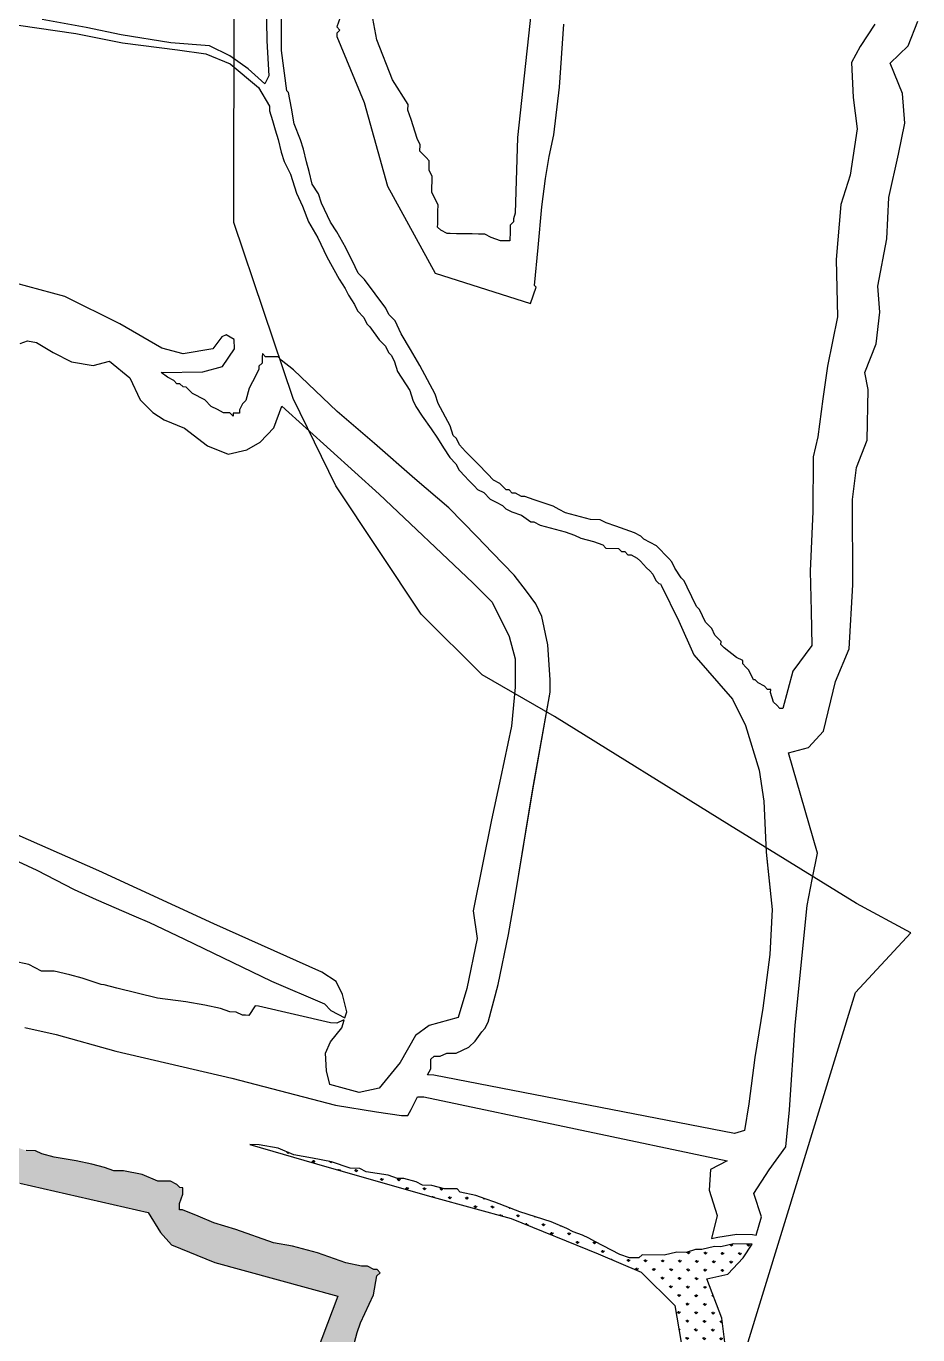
# Model space of a CAD drawing. Header units: metres. Extents: x 266352 to 301042, y 2101789 to 2138568.
# Drawn here: x 286507 to 287639, y 2118518 to 2120178 of the extents above; entities that cross this region are included whole.
import ezdxf

# ---------------------------------------------------------------- set-up
doc = ezdxf.new("R2010")
doc.units = ezdxf.units.M
doc.layers.add('MANGROOVE BUFFER ZONE', color=120, linetype='Continuous')
doc.layers.add('TALUKA BOUNDRY', color=150, linetype='Continuous')
pattern_1 = [(90, (-71.821667, -6.126432), (-0.0179605122, 0.0179605122), [0.0047625, -0.0311585245]), (45, (-71.821667, -6.126432), (-0.017960512, 0.017960512), [0.0047625, -0.0206375]), (135, (-71.821667, -6.126432), (-0.017960512, -0.017960512), [0.0047625, -0.0206375])]

# ---------------------------------------------------------------- blocks, each defined once
blk = doc.blocks.new('A$Ccdb33366')
at = {"layer": 'MANGROOVE BUFFER ZONE'}
h = blk.add_hatch(dxfattribs=at)
h.set_pattern_fill('GRASS', color=256, scale=0.001)
h.set_pattern_definition(pattern_1)
h.paths.add_polyline_path([(4.2737, 4.9751), (4.3504, 4.9708), (4.4567, 4.8662), (4.4653, 4.7999), (4.4713, 4.7714), (4.4903, 4.7456), (4.5239, 4.7266), (4.667, 4.7232), (4.7475, 4.7049), (5.0183, 4.6472), (5.045, 4.6058), (5.0683, 4.58), (5.16, 4.5444), (5.4195, 4.4781), (5.3548, 4.2994), (5.3206, 4.2084), (5.3843, 4.1797), (5.3884, 4.1909), (5.4017, 4.224), (5.4149, 4.2703), (5.4281, 4.31), (5.448, 4.3498), (5.4612, 4.4027), (5.4679, 4.4226), (5.4943, 4.4822), (5.501, 4.5219), (5.5076, 4.5285), (5.501, 4.5351), (5.4943, 4.5351), (5.4811, 4.5418), (5.4679, 4.5418), (5.4348, 4.5484), (5.3752, 4.5682), (5.3222, 4.5815), (5.2825, 4.5881), (5.2031, 4.6146), (5.1567, 4.6278), (5.1236, 4.6411), (5.0905, 4.6543), (5.0839, 4.6543), (5.0839, 4.6609), (5.0839, 4.6676), (5.0905, 4.6874), (5.0905, 4.694), (5.0905, 4.7007), (5.0839, 4.7007), (5.0773, 4.7073), (5.0641, 4.7139), (5.0376, 4.7139), (5.0045, 4.7271), (4.9648, 4.7338), (4.9449, 4.7338), (4.9251, 4.7404), (4.8986, 4.747), (4.8655, 4.7536), (4.8191, 4.7602), (4.7927, 4.7669), (4.7794, 4.7735), (4.7596, 4.7735), (4.7397, 4.7801), (4.7265, 4.7867), (4.7, 4.7933), (4.6669, 4.8), (4.6536, 4.8), (4.6187, 4.8), (4.6007, 4.8), (4.5808, 4.8), (4.5742, 4.8), (4.5411, 4.8066), (4.5345, 4.8066), (4.5345, 4.8132), (4.5279, 4.8397), (4.5345, 4.8993), (4.5411, 4.9258), (4.5411, 4.9324), (4.5345, 4.9324), (4.5279, 4.9324), (4.508, 4.939), (4.4815, 4.939), (4.4683, 4.9522), (4.4551, 4.9589), (4.4352, 4.9853), (4.4087, 5.0184), (4.4021, 5.0184), (4.4021, 5.0251), (4.3955, 5.0317), (4.3822, 5.0383), (4.3756, 5.0449), (4.3756, 5.0516), (4.369, 5.0516), (4.3624, 5.0516), (4.3558, 5.0516), (4.3491, 5.0516), (4.3425, 5.0516), (4.3359, 5.0516), (4.3265, 5.0525), (4.3094, 5.0582), (4.2763, 5.0582), (4.2697, 5.0648), (4.2631, 5.0648), (4.2499, 5.0648), (4.2432, 5.0648), (4.2168, 5.0714), (4.2101, 5.0714), (4.1903, 5.0714), (4.1837, 5.0714), (4.1704, 5.0714), (4.1638, 5.0714), (4.1572, 5.0648), (4.1572, 5.0582), (4.1572, 5.0251), (4.1572, 5.0184), (4.1572, 5.0118), (4.1506, 5.0118), (4.1439, 5.0118), (4.1307, 5.0118), (4.0976, 5.0184), (4.0969, 5.0157), (4.0883, 4.9837), (4.0788, 4.9259), (4.0822, 4.8613), (4.0978, 4.8182), (4.1357, 4.7889), (4.2254, 4.776), (4.2961, 4.782), (4.3357, 4.8303), (4.3461, 4.8794), (4.3254, 4.9234)])
h = blk.add_hatch(dxfattribs=at)
h.set_pattern_fill('GRASS', color=256, scale=0.001)
h.set_pattern_definition(pattern_1)
h.paths.add_polyline_path([(6.2138, 4.1289), (6.2242, 4.3032), (6.2338, 4.394), (6.2266, 4.4444), (6.1938, 4.5268), (6.2378, 4.5372), (6.2698, 4.5723), (6.2883, 4.6013), (6.249, 4.6013), (6.2225, 4.5947), (6.2093, 4.5947), (6.1828, 4.5881), (6.1695, 4.5881), (6.1497, 4.5815), (6.1298, 4.5815), (6.1033, 4.5749), (6.057, 4.5749), (6.0504, 4.5682), (6.0305, 4.5682), (6.0107, 4.5749), (5.9577, 4.6013), (5.9445, 4.608), (5.9312, 4.6146), (5.9114, 4.6212), (5.8981, 4.6278), (5.865, 4.6411), (5.7988, 4.6609), (5.7459, 4.6808), (5.726, 4.6874), (5.7062, 4.694), (5.6731, 4.7007), (5.6664, 4.7073), (5.64, 4.7073), (5.6135, 4.7139), (5.5936, 4.7139), (5.5804, 4.7205), (5.5539, 4.7271), (5.5407, 4.7271), (5.5208, 4.7338), (5.4745, 4.7404), (5.4612, 4.747), (5.4414, 4.747), (5.4017, 4.7602), (5.3619, 4.7669), (5.3222, 4.7735), (5.2891, 4.7867), (5.2494, 4.7933), (5.2296, 4.7933), (5.3917, 4.749), (5.6165, 4.6889), (5.7812, 4.6468), (5.9649, 4.5756), (6.056, 4.5386), (6.1273, 4.4693), (6.1423, 4.3924), (6.1442, 4.2892), (6.1292, 4.1261), (6.1029, 4.0089), (6.0672, 3.917), (6.0509, 3.8799), (6.1287, 3.8449), (6.1378, 3.8609), (6.1714, 3.9488), (6.1946, 4.0098)])
for points in [[(5.7922, 7.2874), (5.7581, 6.9173), (5.756, 6.7587), (5.7525, 6.7464), (5.7525, 6.7398), (5.7459, 6.7332), (5.7459, 6.72), (5.7459, 6.7133), (5.7459, 6.7067), (5.7459, 6.7001), (5.7393, 6.7001), (5.7326, 6.7001), (5.726, 6.7001), (5.7062, 6.7067), (5.6929, 6.7133), (5.6797, 6.7133), (5.6664, 6.7133), (5.6333, 6.7133), (5.6201, 6.7133), (5.6135, 6.7133), (5.6002, 6.72), (5.5936, 6.7266), (5.5936, 6.7332), (5.5936, 6.7464), (5.5936, 6.7531), (5.5936, 6.7597), (5.5936, 6.7729), (5.5804, 6.7994), (5.5804, 6.8325), (5.5738, 6.8457), (5.5738, 6.8524), (5.5738, 6.8656), (5.5672, 6.8722), (5.5605, 6.8788), (5.5539, 6.8855), (5.5539, 6.8987), (5.5473, 6.912), (5.5341, 6.9517), (5.5274, 6.9715), (5.5274, 6.9829), (5.4936, 7.0341), (5.4595, 7.1179), (5.4481, 7.174)], [(4.7204, 6.4685), (4.7356, 6.4739), (4.7551, 6.4707), (4.7904, 6.4506), (4.8289, 6.4311), (4.8744, 6.4246), (4.9086, 6.4338), (4.952, 6.3997), (4.9742, 6.3536), (5.0013, 6.3276), (5.0257, 6.3129), (5.0686, 6.2956), (5.1174, 6.2593), (5.1608, 6.2425), (5.1999, 6.2523), (5.2282, 6.2693), (5.2559, 6.2996), (5.2724, 6.3456), (5.4796, 6.1635), (5.6792, 5.9806), (5.7203, 5.9404), (5.7575, 5.8693), (5.7705, 5.8225), (5.7714, 5.7627), (5.7653, 5.6812), (5.7437, 5.5712), (5.7264, 5.4838), (5.6906, 5.2919), (5.7003, 5.2335), (5.6803, 5.1286), (5.663, 5.0675), (5.6021, 5.0495), (5.5738, 5.0284), (5.5426, 4.9711), (5.4993, 4.9165), (5.4576, 4.9067), (5.3959, 4.9224), (5.3884, 4.9511), (5.3851, 4.9879), (5.3959, 5.0122), (5.4187, 5.042), (5.4235, 5.0582), (5.4215, 5.0582), (5.4083, 5.0516), (5.395, 5.0516), (5.2428, 5.0847), (5.2362, 5.0847), (5.2229, 5.0648), (5.2163, 5.0648), (5.2097, 5.0648), (5.1965, 5.0714), (5.1832, 5.0714), (5.1634, 5.078), (5.1303, 5.0847), (5.0905, 5.0913), (5.031, 5.0979), (4.9449, 5.1178), (4.9184, 5.1244), (4.9118, 5.1244), (4.8721, 5.1376), (4.8456, 5.1442), (4.8125, 5.1509), (4.786, 5.1509), (4.7596, 5.1641), (4.7265, 5.1707)], [(4.6536, 5.4157), (4.7728, 5.3627), (4.8522, 5.323), (4.8986, 5.3031), (4.978, 5.27), (5.0111, 5.2568), (5.0839, 5.2237), (5.2693, 5.1376), (5.3818, 5.0913), (5.395, 5.078), (5.4249, 5.0631), (5.4286, 5.0757), (5.4192, 5.1117), (5.4052, 5.1386), (5.3748, 5.1577), (5.1468, 5.2557), (4.9036, 5.3636), (4.6703, 5.4615)], [(4.7529, 5.0317), (4.8191, 5.0184), (4.9449, 4.9853), (5.1898, 4.9324), (5.4083, 4.8794), (5.4943, 4.8662), (5.5473, 4.8596), (5.5605, 4.8596), (5.5672, 4.8728), (5.5804, 4.8993), (5.5936, 4.8993), (6.2326, 4.7755), (6.1977, 4.7563), (6.196, 4.7127), (6.2134, 4.6603), (6.2026, 4.6113), (6.2159, 4.6146), (6.2556, 4.6212), (6.2887, 4.6212), (6.2964, 4.6199), (6.3067, 4.6589), (6.2899, 4.7077), (6.3212, 4.758), (6.3557, 4.8069), (6.3621, 4.8846), (6.3709, 5.0625), (6.3925, 5.3144), (6.4022, 5.3686), (6.4122, 5.4246), (6.3483, 5.6342), (6.3901, 5.6459), (6.4211, 5.6805), (6.4447, 5.7853), (6.4719, 5.8542), (6.4775, 5.9891), (6.4743, 6.1681), (6.4815, 6.2354), (6.5032, 6.2931), (6.5032, 6.4), (6.496, 6.4352), (6.5184, 6.4961), (6.5256, 6.5626), (6.52, 6.6168), (6.5377, 6.717), (6.5401, 6.8035), (6.5593, 6.8948), (6.5713, 6.9601), (6.5657, 7.0226), (6.5385, 7.0859), (6.5762, 7.1227), (6.5954, 7.1748)], [(6.5051, 7.1674), (6.4749, 7.1198), (6.4575, 7.0862), (6.4621, 7.0127), (6.4714, 6.9466), (6.4586, 6.8491), (6.4401, 6.7876), (6.4319, 6.6716), (6.4366, 6.5516), (6.4168, 6.4471), (6.4087, 6.3787), (6.3994, 6.2986), (6.3901, 6.2568), (6.3912, 6.1414), (6.3877, 6.016), (6.3912, 5.9325), (6.3935, 5.8606), (6.3541, 5.806), (6.335, 5.7269), (6.3284, 5.7269), (6.3218, 5.7335), (6.3152, 5.7401), (6.3085, 5.76), (6.3085, 5.7666), (6.3019, 5.7666), (6.2953, 5.7732), (6.2821, 5.7798), (6.2754, 5.7864), (6.2721, 5.7864), (6.2622, 5.8063), (6.2556, 5.8129), (6.249, 5.8195), (6.249, 5.8262), (6.2357, 5.8328), (6.2093, 5.8526), (6.2026, 5.8593), (6.2026, 5.8659), (6.1894, 5.8791), (6.1828, 5.8924), (6.1695, 5.9056), (6.1629, 5.9189), (6.1563, 5.9321), (6.1497, 5.9387), (6.1298, 5.9784), (6.1232, 5.9917), (6.1166, 5.9983), (6.1033, 6.0182), (6.0967, 6.0314), (6.0901, 6.038), (6.0835, 6.0446), (6.0702, 6.0579), (6.0636, 6.0645), (6.0504, 6.0711), (6.0371, 6.0778), (6.0305, 6.0844), (6.0173, 6.091), (5.9974, 6.0976), (5.9776, 6.1042), (5.9577, 6.1109), (5.9445, 6.1175), (5.9246, 6.1175), (5.8717, 6.1307), (5.8584, 6.1373), (5.8452, 6.144), (5.8055, 6.1572), (5.7856, 6.1638), (5.779, 6.1638), (5.7657, 6.1704), (5.7591, 6.1704), (5.7525, 6.1771), (5.7459, 6.1771), (5.7393, 6.1837), (5.7326, 6.1903), (5.7194, 6.1969), (5.7062, 6.2102), (5.6863, 6.23), (5.6731, 6.2433), (5.6598, 6.2565), (5.6532, 6.2631), (5.6466, 6.2698), (5.64, 6.283), (5.6333, 6.2896), (5.6267, 6.3095), (5.6002, 6.3558), (5.5936, 6.3757), (5.5605, 6.4353), (5.5407, 6.4684), (5.5208, 6.5015), (5.5076, 6.528), (5.4943, 6.5412), (5.4877, 6.5544), (5.4414, 6.614), (5.4281, 6.6273), (5.4215, 6.6405), (5.4017, 6.6802), (5.3818, 6.7133), (5.3686, 6.7332), (5.3619, 6.7464), (5.3553, 6.7597), (5.3487, 6.7729), (5.3421, 6.7928), (5.3288, 6.8126), (5.3222, 6.8391), (5.3156, 6.859), (5.309, 6.8855), (5.3024, 6.9053), (5.2891, 6.9384), (5.2825, 6.9715), (5.2759, 7.0046), (5.2726, 7.008), (5.2599, 7.0922), (5.2581, 7.1925)], [(5.3818, 7.1635), (5.3752, 7.1437), (5.3818, 7.1371), (5.3752, 7.1304), (5.3752, 7.1238), (5.4353, 6.9857), (5.4868, 6.8111), (5.5898, 6.6298), (5.7914, 6.5694), (5.8023, 6.604), (5.7988, 6.6074), (5.8055, 6.6869), (5.8121, 6.7729), (5.8187, 6.8325), (5.8253, 6.8788), (5.8346, 6.924), (5.8452, 7.0245), (5.8518, 7.1569)], [(6.5051, 7.1674), (6.4749, 7.1198), (6.4575, 7.0862), (6.4621, 7.0127), (6.4714, 6.9466), (6.4586, 6.8491), (6.4401, 6.7876), (6.4319, 6.6716), (6.4366, 6.5516), (6.4168, 6.4471), (6.4087, 6.3787), (6.3994, 6.2986), (6.3901, 6.2568), (6.3912, 6.1414), (6.3877, 6.016), (6.3912, 5.9325), (6.3935, 5.8606), (6.3541, 5.806), (6.335, 5.7269), (6.3284, 5.7269), (6.3218, 5.7335), (6.3152, 5.7401), (6.3085, 5.76), (6.3085, 5.7666), (6.3019, 5.7666), (6.2953, 5.7732), (6.2821, 5.7798), (6.2754, 5.7864), (6.2721, 5.7864), (6.2622, 5.8063), (6.2556, 5.8129), (6.249, 5.8195), (6.249, 5.8262), (6.2357, 5.8328), (6.2093, 5.8526), (6.2026, 5.8593), (6.2026, 5.8659), (6.1894, 5.8791), (6.1828, 5.8924), (6.1695, 5.9056), (6.1629, 5.9189), (6.1563, 5.9321), (6.1497, 5.9387), (6.1298, 5.9784), (6.1232, 5.9917), (6.1166, 5.9983), (6.1033, 6.0182), (6.0967, 6.0314), (6.0901, 6.038), (6.0835, 6.0446), (6.0702, 6.0579), (6.0636, 6.0645), (6.0504, 6.0711), (6.0371, 6.0778), (6.0305, 6.0844), (6.0173, 6.091), (5.9974, 6.0976), (5.9776, 6.1042), (5.9577, 6.1109), (5.9445, 6.1175), (5.9246, 6.1175), (5.8717, 6.1307), (5.8584, 6.1373), (5.8452, 6.144), (5.8055, 6.1572), (5.7856, 6.1638), (5.779, 6.1638), (5.7657, 6.1704), (5.7591, 6.1704), (5.7525, 6.1771), (5.7459, 6.1771), (5.7393, 6.1837), (5.7326, 6.1903), (5.7194, 6.1969), (5.7062, 6.2102), (5.6863, 6.23), (5.6731, 6.2433), (5.6598, 6.2565), (5.6532, 6.2631), (5.6466, 6.2698), (5.64, 6.283), (5.6333, 6.2896), (5.6267, 6.3095), (5.6002, 6.3558), (5.5936, 6.3757), (5.5605, 6.4353), (5.5407, 6.4684), (5.5208, 6.5015), (5.5076, 6.528), (5.4943, 6.5412), (5.4877, 6.5544), (5.4414, 6.614), (5.4281, 6.6273), (5.4215, 6.6405), (5.4017, 6.6802), (5.3818, 6.7133), (5.3686, 6.7332), (5.3619, 6.7464), (5.3553, 6.7597), (5.3487, 6.7729), (5.3421, 6.7928), (5.3288, 6.8126), (5.3222, 6.8391), (5.3156, 6.859), (5.309, 6.8855), (5.3024, 6.9053), (5.2891, 6.9384), (5.2825, 6.9715), (5.2759, 7.0046), (5.2726, 7.008), (5.2599, 7.0922), (5.2581, 7.1925)], [(5.3818, 7.1635), (5.3752, 7.1437), (5.3818, 7.1371), (5.3752, 7.1304), (5.3752, 7.1238), (5.4353, 6.9857), (5.4868, 6.8111), (5.5898, 6.6298), (5.7914, 6.5694), (5.8023, 6.604), (5.7988, 6.6074), (5.8055, 6.6869), (5.8121, 6.7729), (5.8187, 6.8325), (5.8253, 6.8788), (5.8346, 6.924), (5.8452, 7.0245), (5.8518, 7.1569)], [(5.2262, 7.1952), (5.2283, 7.1124), (5.234, 7.0389), (5.2257, 7.0219), (5.1906, 7.0527), (5.1513, 7.0791), (5.1083, 7.0999), (5.0267, 7.1049), (4.9226, 7.12), (4.8489, 7.1343), (4.7558, 7.1493)], [(4.7062, 7.1366), (4.8274, 7.1209), (4.9256, 7.1029), (5.0414, 7.0905), (5.1009, 7.0826), (5.1526, 7.0625), (5.1526, 7.0625), (5.2128, 7.0138), (5.2362, 6.9748), (5.2362, 6.9649), (5.2428, 6.9451), (5.2494, 6.9252), (5.256, 6.9053), (5.2627, 6.8788), (5.2693, 6.859), (5.2825, 6.8325), (5.2957, 6.7928), (5.309, 6.7663), (5.3222, 6.7332), (5.3421, 6.7001), (5.3619, 6.6604), (5.3884, 6.614), (5.4017, 6.5942), (5.4083, 6.5809), (5.4215, 6.5611), (5.4281, 6.5478), (5.4414, 6.5346), (5.448, 6.5213), (5.4546, 6.5147), (5.4745, 6.4882), (5.4811, 6.4816), (5.4877, 6.475), (5.4943, 6.4617), (5.501, 6.4551), (5.5076, 6.4419), (5.5142, 6.422), (5.5407, 6.3823), (5.5473, 6.3624), (5.5539, 6.3492), (5.5672, 6.3293), (5.587, 6.3029), (5.6002, 6.283), (5.6135, 6.2631), (5.6267, 6.2433), (5.64, 6.23), (5.6466, 6.2168), (5.6598, 6.2035), (5.6664, 6.1969), (5.6797, 6.1837), (5.6863, 6.1771), (5.6995, 6.1704), (5.7128, 6.1572), (5.726, 6.1506), (5.7393, 6.144), (5.7459, 6.1373), (5.7591, 6.1307), (5.779, 6.1241), (5.7988, 6.1109), (5.8055, 6.1109), (5.8187, 6.1042), (5.8717, 6.091), (5.8915, 6.0844), (5.9048, 6.0778), (5.9312, 6.0711), (5.9511, 6.0645), (5.9577, 6.0579), (5.9842, 6.0579), (5.9908, 6.0513), (5.9974, 6.0513), (6.004, 6.0446), (6.0107, 6.0446), (6.0239, 6.038), (6.0305, 6.0314), (6.0371, 6.0248), (6.0438, 6.0182), (6.0504, 6.0115), (6.057, 6.0049), (6.0636, 5.9917), (6.0702, 5.9851), (6.0736, 5.9851), (6.0752, 5.9818), (6.1134, 5.9067), (6.1461, 5.8368), (6.2289, 5.7447), (6.2569, 5.6899), (6.2872, 5.5967), (6.2977, 5.5315), (6.3047, 5.4246), (6.3078, 5.3976), (6.3187, 5.3046), (6.3152, 5.2102), (6.3023, 5.0972), (6.2872, 4.9934), (6.2767, 4.8956), (6.2685, 4.8396), (6.2475, 4.8326), (5.6135, 4.9456), (5.6002, 4.9456), (5.6069, 4.9589), (5.6069, 4.9655), (5.6069, 4.9787), (5.6135, 4.9853), (5.6267, 4.9853), (5.64, 4.992), (5.6532, 4.992), (5.6598, 4.992), (5.6731, 4.9986), (5.6863, 5.0052), (5.6995, 5.0184), (5.7128, 5.0383), (5.7194, 5.0449), (5.726, 5.0582), (5.7459, 5.1376), (5.7657, 5.2436), (5.779, 5.323), (5.8124, 5.5501), (5.8124, 5.5501), (5.8452, 5.7533), (5.8452, 5.7798), (5.8386, 5.8526), (5.8253, 5.9122), (5.8121, 5.9387), (5.7922, 5.9652), (5.7657, 5.9983), (5.7194, 6.0446), (5.6863, 6.0778), (5.6267, 6.1373), (5.5539, 6.1969), (5.4679, 6.2698), (5.3884, 6.336), (5.2957, 6.422), (5.2693, 6.4419), (5.2627, 6.4485), (5.256, 6.4485), (5.2428, 6.4485), (5.2362, 6.4485), (5.2296, 6.4551), (5.2296, 6.4485), (5.2296, 6.4419), (5.2296, 6.4353), (5.2229, 6.4286), (5.2229, 6.422), (5.2163, 6.4088), (5.2031, 6.3823), (5.1965, 6.3558), (5.1898, 6.3492), (5.1832, 6.336), (5.1832, 6.3293), (5.1766, 6.3293), (5.17, 6.3293), (5.17, 6.3227), (5.1634, 6.3293), (5.1501, 6.3293), (5.1369, 6.336), (5.1236, 6.3426), (5.1104, 6.3558), (5.0839, 6.3691), (5.0707, 6.3823), (5.0641, 6.3823), (5.0574, 6.3889), (5.0508, 6.3889), (5.0442, 6.3955), (5.031, 6.4022), (5.0177, 6.4121), (5.1055, 6.4145), (5.146, 6.4269), (5.1709, 6.4643), (5.1698, 6.4839), (5.1531, 6.4936), (5.1439, 6.4892), (5.1253, 6.4633), (5.063, 6.4518), (5.0183, 6.4633), (4.929, 6.5131), (4.8127, 6.5681), (4.7084, 6.5945)], [(4.7062, 7.1366), (4.8274, 7.1209), (4.9256, 7.1029), (5.0414, 7.0905), (5.1009, 7.0826), (5.1526, 7.0625), (5.1526, 7.0625), (5.2128, 7.0138), (5.2362, 6.9748), (5.2362, 6.9649), (5.2428, 6.9451), (5.2494, 6.9252), (5.256, 6.9053), (5.2627, 6.8788), (5.2693, 6.859), (5.2825, 6.8325), (5.2957, 6.7928), (5.309, 6.7663), (5.3222, 6.7332), (5.3421, 6.7001), (5.3619, 6.6604), (5.3884, 6.614), (5.4017, 6.5942), (5.4083, 6.5809), (5.4215, 6.5611), (5.4281, 6.5478), (5.4414, 6.5346), (5.448, 6.5213), (5.4546, 6.5147), (5.4745, 6.4882), (5.4811, 6.4816), (5.4877, 6.475), (5.4943, 6.4617), (5.501, 6.4551), (5.5076, 6.4419), (5.5142, 6.422), (5.5407, 6.3823), (5.5473, 6.3624), (5.5539, 6.3492), (5.5672, 6.3293), (5.587, 6.3029), (5.6002, 6.283), (5.6135, 6.2631), (5.6267, 6.2433), (5.64, 6.23), (5.6466, 6.2168), (5.6598, 6.2035), (5.6664, 6.1969), (5.6797, 6.1837), (5.6863, 6.1771), (5.6995, 6.1704), (5.7128, 6.1572), (5.726, 6.1506), (5.7393, 6.144), (5.7459, 6.1373), (5.7591, 6.1307), (5.779, 6.1241), (5.7988, 6.1109), (5.8055, 6.1109), (5.8187, 6.1042), (5.8717, 6.091), (5.8915, 6.0844), (5.9048, 6.0778), (5.9312, 6.0711), (5.9511, 6.0645), (5.9577, 6.0579), (5.9842, 6.0579), (5.9908, 6.0513), (5.9974, 6.0513), (6.004, 6.0446), (6.0107, 6.0446), (6.0239, 6.038), (6.0305, 6.0314), (6.0371, 6.0248), (6.0438, 6.0182), (6.0504, 6.0115), (6.057, 6.0049), (6.0636, 5.9917), (6.0702, 5.9851), (6.0736, 5.9851), (6.0752, 5.9818), (6.1134, 5.9067), (6.1461, 5.8368), (6.2289, 5.7447), (6.2569, 5.6899), (6.2872, 5.5967), (6.2977, 5.5315), (6.3047, 5.4246), (6.3187, 5.3046), (6.3152, 5.2102), (6.3023, 5.0972), (6.2872, 4.9934), (6.2767, 4.8956), (6.2685, 4.8396), (6.2475, 4.8326), (5.6135, 4.9456), (5.6002, 4.9456), (5.6069, 4.9589), (5.6069, 4.9655), (5.6069, 4.9787), (5.6135, 4.9853), (5.6267, 4.9853), (5.64, 4.992), (5.6532, 4.992), (5.6598, 4.992), (5.6731, 4.9986), (5.6863, 5.0052), (5.6995, 5.0184), (5.7128, 5.0383), (5.7194, 5.0449), (5.726, 5.0582), (5.7459, 5.1376), (5.7657, 5.2436), (5.779, 5.323), (5.8121, 5.5481), (5.8452, 5.7533), (5.8452, 5.7798), (5.8386, 5.8526), (5.8253, 5.9122), (5.8121, 5.9387), (5.7922, 5.9652), (5.7657, 5.9983), (5.7194, 6.0446), (5.6863, 6.0778), (5.6267, 6.1373), (5.5539, 6.1969), (5.4679, 6.2698), (5.3884, 6.336), (5.2957, 6.422), (5.2693, 6.4419), (5.2627, 6.4485), (5.256, 6.4485), (5.2428, 6.4485), (5.2362, 6.4485), (5.2296, 6.4551), (5.2296, 6.4485), (5.2296, 6.4419), (5.2296, 6.4353), (5.2229, 6.4286), (5.2229, 6.422), (5.2163, 6.4088), (5.2031, 6.3823), (5.1965, 6.3558), (5.1898, 6.3492), (5.1832, 6.336), (5.1832, 6.3293), (5.1766, 6.3293), (5.17, 6.3293), (5.17, 6.3227), (5.1634, 6.3293), (5.1501, 6.3293), (5.1369, 6.336), (5.1236, 6.3426), (5.1104, 6.3558), (5.0839, 6.3691), (5.0707, 6.3823), (5.0641, 6.3823), (5.0574, 6.3889), (5.0508, 6.3889), (5.0442, 6.3955), (5.031, 6.4022), (5.0177, 6.4121), (5.1055, 6.4145), (5.146, 6.4269), (5.1709, 6.4643), (5.1698, 6.4839), (5.1531, 6.4936), (5.1439, 6.4892), (5.1253, 6.4633), (5.063, 6.4518), (5.0183, 6.4633), (4.929, 6.5131), (4.8127, 6.5681), (4.7084, 6.5945)], [(4.7475, 4.7049), (5.0183, 4.6472), (5.045, 4.6058), (5.0683, 4.58), (5.16, 4.5444), (5.4195, 4.4781), (5.3548, 4.2994)], [(5.448, 4.3498), (5.4612, 4.4027), (5.4679, 4.4226), (5.4943, 4.4822), (5.501, 4.5219), (5.5076, 4.5285), (5.501, 4.5351), (5.4943, 4.5351), (5.4811, 4.5418), (5.4679, 4.5418), (5.4348, 4.5484), (5.3752, 4.5682), (5.3222, 4.5815), (5.2825, 4.5881), (5.2031, 4.6146), (5.1567, 4.6278), (5.1236, 4.6411), (5.0905, 4.6543), (5.0839, 4.6543), (5.0839, 4.6609), (5.0839, 4.6676), (5.0905, 4.6874), (5.0905, 4.694), (5.0905, 4.7007), (5.0839, 4.7007), (5.0773, 4.7073), (5.0641, 4.7139), (5.0376, 4.7139), (5.0045, 4.7271), (4.9648, 4.7338), (4.9449, 4.7338), (4.9251, 4.7404), (4.8986, 4.747), (4.8655, 4.7536), (4.8191, 4.7602), (4.7927, 4.7669), (4.7794, 4.7735), (4.7596, 4.7735)], [(6.2338, 4.394), (6.2266, 4.4444), (6.1938, 4.5268), (6.2378, 4.5372), (6.2698, 4.5723), (6.2883, 4.6013), (6.249, 4.6013), (6.2225, 4.5947), (6.2093, 4.5947), (6.1828, 4.5881), (6.1695, 4.5881), (6.1497, 4.5815), (6.1298, 4.5815), (6.1033, 4.5749), (6.057, 4.5749), (6.0504, 4.5682), (6.0305, 4.5682), (6.0107, 4.5749), (5.9577, 4.6013), (5.9445, 4.608), (5.9312, 4.6146), (5.9114, 4.6212), (5.8981, 4.6278), (5.865, 4.6411), (5.7988, 4.6609), (5.7459, 4.6808), (5.726, 4.6874), (5.7062, 4.694), (5.6731, 4.7007), (5.6664, 4.7073), (5.64, 4.7073), (5.6135, 4.7139), (5.5936, 4.7139), (5.5804, 4.7205), (5.5539, 4.7271), (5.5407, 4.7271), (5.5208, 4.7338), (5.4745, 4.7404), (5.4612, 4.747), (5.4414, 4.747), (5.4017, 4.7602), (5.3619, 4.7669), (5.3222, 4.7735), (5.2891, 4.7867), (5.2494, 4.7933), (5.2296, 4.7933), (5.3917, 4.749), (5.6165, 4.6889), (5.7812, 4.6468), (5.9649, 4.5756), (6.056, 4.5386), (6.1273, 4.4693), (6.1423, 4.3924)]]:
    blk.add_lwpolyline(points, dxfattribs=at)

msp = doc.modelspace()

# ---------------------------------------------------------------- linework, layer by layer
at = {"layer": 'TALUKA BOUNDRY'}
msp.add_polyline3d([(286061.8, 2110599, 0), (286077.8, 2111978.4, 0), (286181.4, 2112905, 0), (286259.7, 2113648.8, 0), (286527.4, 2114720, 0), (286734.9, 2115596.6, 0), (287212.9, 2116790.5, 0), (286911.8, 2116842.9, 0), (287559.9, 2118952, 0), (287630.3, 2119027.5, 0), (287561.2, 2119064.9, 0), (287399.9, 2119164.4, 0), (287178.1, 2119302.1, 0), (287085.9, 2119355, 0), (287008.5, 2119432.2, 0), (286900.2, 2119595.2, 0), (286846.4, 2119705.7, 0), (286770.7, 2119929.4, 0), (286771.1, 2120219.4, 0)], dxfattribs=at)

# ---------------------------------------------------------------- block references
at = {"xscale": 604.2174030490069, "yscale": 604.2174030490069, "zscale": 604.2174030490069, "rotation": 359.0939183652337}
msp.add_blockref('A$Ccdb33366', (283586, 2115913), dxfattribs=at)

doc.saveas('drawing.dxf')
